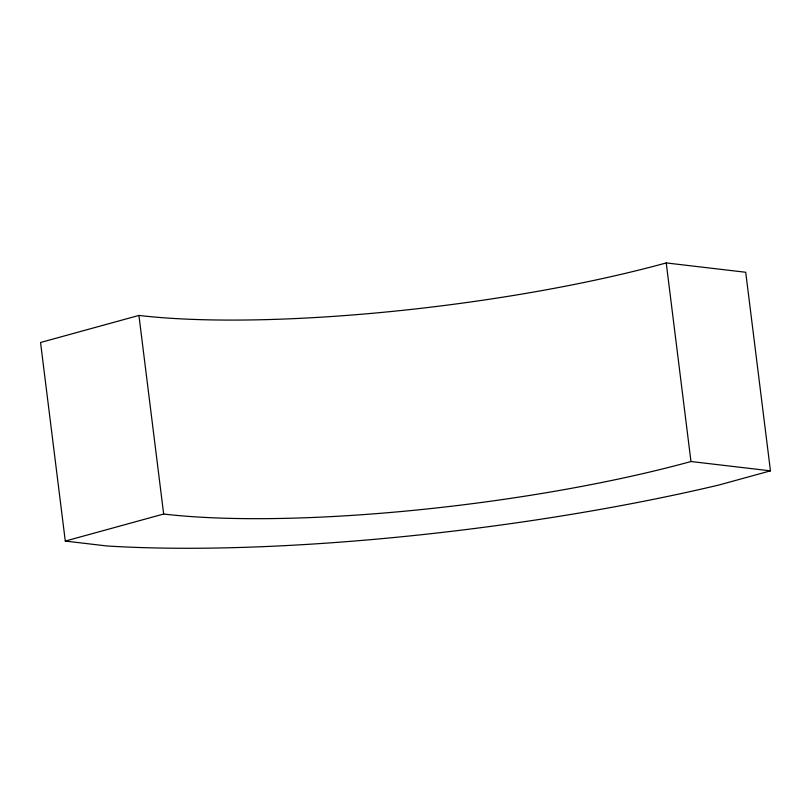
<?xml version="1.0" encoding="UTF-8"?>
<svg xmlns="http://www.w3.org/2000/svg" width="811" height="811" viewBox="0 0 811 811"><rect width="100%" height="100%" fill="white"/><g stroke="black" fill="none" stroke-linecap="round" stroke-linejoin="round"><path stroke-width="1.22" d="M138.924 315.428L40.55 342.485L65.285 541.069L106.748 545.955A509.501 96.347 -7.1 0 0 719.022 484.988L770.45 470.846L745.714 272.263L666.236 262.926A377.764 71.439 -7.1 0 1 138.924 315.428L163.66 514.022L65.285 541.069M163.66 514.022A377.764 71.439 -7.1 0 0 690.972 461.52L770.45 470.846M666.236 262.926L690.972 461.52"/></g></svg>
